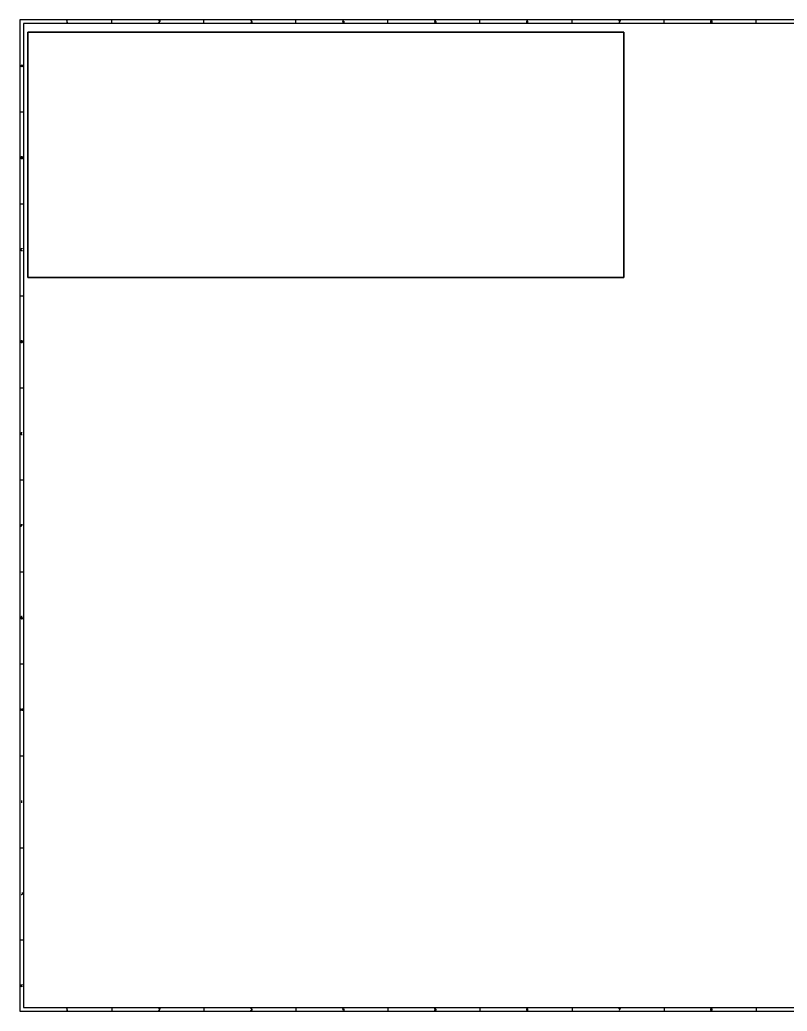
# Model space of a CAD drawing. Extents: x 0.4 to 33.6, y -21.6 to -0.4.
# Drawn here: x 0.39 to 16.81, y -21.61 to -0.39 of the extents above; entities that cross this region are included whole.
import ezdxf

# ---------------------------------------------------------------- set-up
doc = ezdxf.new("R2010")
doc.units = 0
doc.header["$MEASUREMENT"] = 0
doc.layers.add('BLACK', color=7, linetype='CONTINUOUS')

msp = doc.modelspace()

# ---------------------------------------------------------------- linework, layer by layer
at = {"layer": 'BLACK', "linetype": 'CONTINUOUS'}
for p, q in [((0.393701, -0.393701), (0.393701, -21.6063)), ((33.6063, -0.393701), (0.393701, -0.393701)), ((1.39553, -0.417229), (1.39065, -0.419666)), ((1.4004, -0.412355), (1.39553, -0.417229)), ((1.40528, -0.405043), (1.4004, -0.412355)), ((1.40528, -0.456224), (1.40528, -0.405043)), ((2.3622, -0.472441), (2.3622, -0.393701)), ((3.35916, -0.409917), (3.3616, -0.40748)), ((3.3616, -0.40748), (3.36647, -0.405043)), ((3.36647, -0.405043), (3.37866, -0.405043)), ((3.37866, -0.405043), (3.38353, -0.40748)), ((3.38353, -0.40748), (3.38597, -0.409917)), ((3.38597, -0.409917), (3.3884, -0.414792)), ((3.3884, -0.419666), (3.38597, -0.426978)), ((3.3884, -0.414792), (3.3884, -0.419666)), ((4.33071, -0.472441), (4.33071, -0.393701)), ((5.32522, -0.405043), (5.35691, -0.405043)), ((5.35691, -0.405043), (5.33985, -0.424541)), ((6.29921, -0.472441), (6.29921, -0.393701)), ((7.30835, -0.402606), (7.29617, -0.439164)), ((7.32054, -0.422103), (7.32054, -0.456224)), ((8.26772, -0.472441), (8.26772, -0.393701)), ((9.26711, -0.405043), (9.26467, -0.429415)), ((9.29148, -0.405043), (9.26711, -0.405043)), ((10.2362, -0.472441), (10.2362, -0.393701)), ((11.2356, -0.417229), (11.2332, -0.426978)), ((11.2405, -0.409917), (11.2356, -0.417229)), ((11.2429, -0.40748), (11.2405, -0.409917)), ((11.2478, -0.405043), (11.2429, -0.40748)), ((11.2575, -0.405043), (11.2478, -0.405043)), ((12.2047, -0.472441), (12.2047, -0.393701)), ((13.1992, -0.405043), (13.2334, -0.405043)), ((13.2334, -0.405043), (13.2114, -0.456224)), ((14.1732, -0.472441), (14.1732, -0.393701)), ((15.1702, -0.414792), (15.1726, -0.409917)), ((15.1702, -0.417229), (15.1702, -0.414792)), ((15.1726, -0.422103), (15.1702, -0.417229)), ((15.1726, -0.409917), (15.1751, -0.40748)), ((15.1751, -0.424541), (15.1726, -0.422103)), ((15.1751, -0.40748), (15.1799, -0.405043)), ((15.1799, -0.405043), (15.1897, -0.405043)), ((15.1897, -0.405043), (15.1946, -0.40748)), ((15.1946, -0.40748), (15.197, -0.409917)), ((15.197, -0.422103), (15.1946, -0.424541)), ((15.197, -0.409917), (15.1994, -0.414792)), ((15.1994, -0.417229), (15.197, -0.422103)), ((15.1994, -0.414792), (15.1994, -0.417229)), ((16.1417, -0.472441), (16.1417, -0.393701)), ((0.472441, -0.472441), (0.472441, -21.5276)), ((33.5276, -0.472441), (0.472441, -0.472441)), ((1.4199, -0.456224), (1.39065, -0.456224)), ((3.38597, -0.426978), (3.35672, -0.456224)), ((3.35672, -0.456224), (3.3884, -0.456224)), ((5.32766, -0.453787), (5.32522, -0.45135)), ((5.33254, -0.456224), (5.32766, -0.453787)), ((5.34716, -0.456224), (5.33254, -0.456224)), ((5.33985, -0.424541), (5.34716, -0.424541)), ((5.34716, -0.424541), (5.35203, -0.426978)), ((5.35203, -0.453787), (5.34716, -0.456224)), ((5.35203, -0.426978), (5.35447, -0.429415)), ((5.35447, -0.45135), (5.35203, -0.453787)), ((5.35447, -0.429415), (5.35691, -0.434289)), ((5.35691, -0.446475), (5.35447, -0.45135)), ((5.35691, -0.434289), (5.35691, -0.446475)), ((7.29617, -0.439164), (7.32785, -0.439164)), ((9.26467, -0.429415), (9.26711, -0.426978)), ((9.26711, -0.453787), (9.26467, -0.45135)), ((9.26711, -0.426978), (9.27198, -0.424541)), ((9.27198, -0.456224), (9.26711, -0.453787)), ((9.27198, -0.424541), (9.28417, -0.424541)), ((9.28417, -0.456224), (9.27198, -0.456224)), ((9.28417, -0.424541), (9.28904, -0.426978)), ((9.28904, -0.453787), (9.28417, -0.456224)), ((9.28904, -0.426978), (9.29148, -0.429415)), ((9.29148, -0.45135), (9.28904, -0.453787)), ((9.29148, -0.429415), (9.29392, -0.434289)), ((9.29392, -0.446475), (9.29148, -0.45135)), ((9.29392, -0.434289), (9.29392, -0.446475)), ((11.2332, -0.426978), (11.2332, -0.446475)), ((11.2356, -0.429415), (11.2332, -0.434289)), ((11.2332, -0.446475), (11.2356, -0.45135)), ((11.238, -0.426978), (11.2356, -0.429415)), ((11.2356, -0.45135), (11.238, -0.453787)), ((11.2429, -0.424541), (11.238, -0.426978)), ((11.238, -0.453787), (11.2429, -0.456224)), ((11.2527, -0.424541), (11.2429, -0.424541)), ((11.2429, -0.456224), (11.2527, -0.456224)), ((11.2575, -0.426978), (11.2527, -0.424541)), ((11.2527, -0.456224), (11.2575, -0.453787)), ((11.26, -0.429415), (11.2575, -0.426978)), ((11.2575, -0.453787), (11.26, -0.45135)), ((11.2624, -0.434289), (11.26, -0.429415)), ((11.26, -0.45135), (11.2624, -0.446475)), ((11.2624, -0.446475), (11.2624, -0.434289)), ((15.1726, -0.431852), (15.1702, -0.436727)), ((15.1702, -0.436727), (15.1702, -0.446475)), ((15.1702, -0.446475), (15.1726, -0.45135)), ((15.1751, -0.429415), (15.1726, -0.431852)), ((15.1726, -0.45135), (15.1751, -0.453787)), ((15.1799, -0.426978), (15.1751, -0.424541)), ((15.1799, -0.426978), (15.1751, -0.429415)), ((15.1751, -0.453787), (15.1799, -0.456224)), ((15.1897, -0.426978), (15.1799, -0.426978)), ((15.1799, -0.456224), (15.1897, -0.456224)), ((15.1946, -0.424541), (15.1897, -0.426978)), ((15.1946, -0.429415), (15.1897, -0.426978)), ((15.1897, -0.456224), (15.1946, -0.453787)), ((15.197, -0.431852), (15.1946, -0.429415)), ((15.1946, -0.453787), (15.197, -0.45135)), ((15.1994, -0.436727), (15.197, -0.431852)), ((15.197, -0.45135), (15.1994, -0.446475)), ((15.1994, -0.446475), (15.1994, -0.436727)), ((0.561511, -0.65625), (0.56153, -0.656057)), ((0.561516, -0.656298), (0.561511, -0.65625)), ((0.561516, -0.749952), (0.561516, -0.656298)), ((0.561516, -5.9062), (0.561516, -0.749952)), ((0.561516, -0.749952), (0.561516, -0.749952)), ((0.56153, -0.656057), (0.561586, -0.655872)), ((0.561586, -0.655872), (0.561678, -0.655701)), ((0.561678, -0.655701), (0.561801, -0.655551)), ((0.561801, -0.655551), (0.561951, -0.655428)), ((0.561951, -0.655428), (0.562122, -0.655336)), ((0.562122, -0.655336), (0.562307, -0.65528)), ((0.562307, -0.65528), (0.562452, -0.655266)), ((0.562452, -0.655266), (0.5625, -0.655261)), ((0.5625, -0.655261), (0.562548, -0.655266)), ((0.562548, -0.655266), (13.3125, -0.655266)), ((13.3115, -0.657234), (0.563484, -0.657234)), ((0.563484, -0.657234), (0.563484, -5.90527)), ((13.3115, -5.90527), (13.3115, -0.657234)), ((13.3125, -0.655266), (13.3125, -0.655261)), ((13.3125, -0.655261), (13.3125, -0.655266)), ((13.3125, -0.655266), (13.3127, -0.65528)), ((13.3127, -0.65528), (13.3129, -0.655336)), ((13.3129, -0.655336), (13.313, -0.655428)), ((13.313, -0.655428), (13.3132, -0.655551)), ((13.3132, -0.655551), (13.3133, -0.655701)), ((13.3133, -0.655701), (13.3134, -0.655872)), ((13.3134, -0.655872), (13.3135, -0.656057)), ((13.3135, -0.656057), (13.3135, -0.65625)), ((13.3135, -0.65625), (13.3135, -0.656298)), ((13.3135, -0.656298), (13.3135, -5.9062)), ((0.41601, -1.40111), (0.433071, -1.34993)), ((0.420885, -1.38648), (0.445257, -1.38648)), ((0.433071, -1.34993), (0.450131, -1.40111)), ((0.393701, -2.3622), (0.472441, -2.3622)), ((0.419666, -3.36961), (0.419666, -3.31843)), ((0.419666, -3.31843), (0.436727, -3.31843)), ((0.436727, -3.3428), (0.419666, -3.3428)), ((0.439164, -3.36961), (0.419666, -3.36961)), ((0.436727, -3.31843), (0.441601, -3.32087)), ((0.441601, -3.34036), (0.436727, -3.3428)), ((0.436727, -3.3428), (0.444038, -3.34524)), ((0.444038, -3.36717), (0.439164, -3.36961)), ((0.441601, -3.32087), (0.444038, -3.3233)), ((0.444038, -3.33793), (0.441601, -3.34036)), ((0.444038, -3.3233), (0.446475, -3.32818)), ((0.446475, -3.33305), (0.444038, -3.33793)), ((0.444038, -3.34524), (0.446475, -3.34768)), ((0.446475, -3.36474), (0.444038, -3.36717)), ((0.446475, -3.32818), (0.446475, -3.33305)), ((0.446475, -3.34768), (0.448913, -3.35255)), ((0.448913, -3.35986), (0.446475, -3.36474)), ((0.448913, -3.35255), (0.448913, -3.35986)), ((0.393701, -4.33071), (0.472441, -4.33071)), ((0.417229, -5.30887), (0.419666, -5.29912)), ((0.419666, -5.29912), (0.422103, -5.29424)), ((0.422103, -5.29424), (0.426978, -5.28937)), ((0.426978, -5.28937), (0.434289, -5.28693)), ((0.434289, -5.28693), (0.439164, -5.28693)), ((0.439164, -5.28693), (0.446475, -5.28937)), ((0.446475, -5.28937), (0.448913, -5.29181)), ((0.417229, -5.31618), (0.417229, -5.30887)), ((0.419666, -5.32593), (0.417229, -5.31618)), ((0.422103, -5.3308), (0.419666, -5.32593)), ((0.426978, -5.33568), (0.422103, -5.3308)), ((0.434289, -5.33811), (0.426978, -5.33568)), ((0.439164, -5.33811), (0.434289, -5.33811)), ((0.446475, -5.33568), (0.439164, -5.33811)), ((0.448913, -5.33324), (0.446475, -5.33568)), ((0.561511, -5.90625), (0.561516, -5.9062)), ((0.56153, -5.90644), (0.561511, -5.90625)), ((0.561586, -5.90663), (0.56153, -5.90644)), ((0.561678, -5.9068), (0.561586, -5.90663)), ((0.561801, -5.90695), (0.561678, -5.9068)), ((0.561951, -5.90707), (0.561801, -5.90695)), ((0.562122, -5.90716), (0.561951, -5.90707)), ((0.562307, -5.90722), (0.562122, -5.90716)), ((0.562452, -5.90723), (0.562307, -5.90722)), ((0.5625, -5.90724), (0.562452, -5.90723)), ((0.562452, -5.90723), (0.562452, -5.90723)), ((0.562548, -5.90723), (0.5625, -5.90724)), ((13.3125, -5.90723), (0.562548, -5.90723)), ((0.563484, -5.90527), (13.3115, -5.90527)), ((13.3127, -5.90722), (13.3125, -5.90723)), ((13.3125, -5.90723), (13.3125, -5.90723)), ((13.3125, -5.90723), (13.3125, -5.90724)), ((13.3125, -5.90724), (13.3125, -5.90723)), ((13.3129, -5.90716), (13.3127, -5.90722)), ((13.313, -5.90707), (13.3129, -5.90716)), ((13.3132, -5.90695), (13.313, -5.90707)), ((13.3133, -5.9068), (13.3132, -5.90695)), ((13.3134, -5.90663), (13.3133, -5.9068)), ((13.3135, -5.90644), (13.3134, -5.90663)), ((13.3135, -5.9062), (13.3135, -5.90625)), ((13.3135, -5.90625), (13.3135, -5.90644)), ((0.393701, -6.29921), (0.472441, -6.29921)), ((0.419666, -7.30662), (0.419666, -7.25544)), ((0.419666, -7.25544), (0.431852, -7.25544)), ((0.431852, -7.30662), (0.419666, -7.30662)), ((0.431852, -7.25544), (0.439164, -7.25787)), ((0.439164, -7.30418), (0.431852, -7.30662)), ((0.439164, -7.25787), (0.444038, -7.26275)), ((0.444038, -7.29931), (0.439164, -7.30418)), ((0.444038, -7.26275), (0.446475, -7.26762)), ((0.446475, -7.29443), (0.444038, -7.29931)), ((0.446475, -7.26762), (0.448913, -7.27737)), ((0.448913, -7.28468), (0.446475, -7.29443)), ((0.448913, -7.27737), (0.448913, -7.28468)), ((0.393701, -8.26772), (0.472441, -8.26772)), ((0.422103, -9.27512), (0.422103, -9.22394)), ((0.422103, -9.22394), (0.446475, -9.22394)), ((0.422103, -9.24831), (0.439164, -9.24831)), ((0.446475, -9.27512), (0.422103, -9.27512)), ((0.393701, -10.2362), (0.472441, -10.2362)), ((0.423322, -11.2436), (0.423322, -11.1924)), ((0.423322, -11.1924), (0.447694, -11.1924)), ((0.440382, -11.2168), (0.423322, -11.2168)), ((0.393701, -12.2047), (0.472441, -12.2047)), ((0.419666, -13.1731), (0.417229, -13.1829)), ((0.417229, -13.1829), (0.417229, -13.1902)), ((0.417229, -13.1902), (0.419666, -13.1999)), ((0.422103, -13.1683), (0.419666, -13.1731)), ((0.419666, -13.1999), (0.422103, -13.2048)), ((0.426978, -13.1634), (0.422103, -13.1683)), ((0.422103, -13.2048), (0.426978, -13.2097)), ((0.434289, -13.1609), (0.426978, -13.1634)), ((0.426978, -13.2097), (0.434289, -13.2121)), ((0.441601, -13.1609), (0.434289, -13.1609)), ((0.434289, -13.2121), (0.439164, -13.2121)), ((0.448913, -13.1902), (0.439164, -13.1902)), ((0.439164, -13.2121), (0.446475, -13.2097)), ((0.446475, -13.1634), (0.441601, -13.1609)), ((0.446475, -13.2097), (0.448913, -13.2073)), ((0.448913, -13.2073), (0.448913, -13.1902)), ((0.393701, -14.1732), (0.472441, -14.1732)), ((0.418448, -15.1806), (0.418448, -15.1295)), ((0.418448, -15.1538), (0.447694, -15.1538)), ((0.447694, -15.1806), (0.447694, -15.1295)), ((0.393701, -16.1417), (0.472441, -16.1417)), ((0.433071, -17.1491), (0.433071, -17.098)), ((0.393701, -18.1102), (0.472441, -18.1102)), ((0.440382, -19.0665), (0.440382, -19.103)), ((0.425759, -19.1176), (0.420885, -19.1176)), ((0.433071, -19.1152), (0.425759, -19.1176)), ((0.437945, -19.1103), (0.433071, -19.1152)), ((0.440382, -19.103), (0.437945, -19.1103)), ((0.393701, -20.0787), (0.472441, -20.0787)), ((0.419666, -21.0861), (0.419666, -21.035)), ((0.448913, -21.035), (0.419666, -21.0642)), ((0.448913, -21.0861), (0.426978, -21.0569)), ((0.393701, -21.6063), (33.6063, -21.6063)), ((0.472441, -21.5276), (33.5276, -21.5276)), ((1.39553, -21.5511), (1.39065, -21.5535)), ((1.4199, -21.5901), (1.39065, -21.5901)), ((1.4004, -21.5462), (1.39553, -21.5511)), ((1.40528, -21.5389), (1.4004, -21.5462)), ((1.40528, -21.5901), (1.40528, -21.5389)), ((2.3622, -21.5276), (2.3622, -21.6063)), ((3.38597, -21.5608), (3.35672, -21.5901)), ((3.35672, -21.5901), (3.3884, -21.5901)), ((3.35916, -21.5438), (3.3616, -21.5413)), ((3.3616, -21.5413), (3.36647, -21.5389)), ((3.36647, -21.5389), (3.37866, -21.5389)), ((3.37866, -21.5389), (3.38353, -21.5413)), ((3.38353, -21.5413), (3.38597, -21.5438)), ((3.38597, -21.5438), (3.3884, -21.5487)), ((3.3884, -21.5535), (3.38597, -21.5608)), ((3.3884, -21.5487), (3.3884, -21.5535)), ((4.33071, -21.5276), (4.33071, -21.6063)), ((5.32522, -21.5389), (5.35691, -21.5389)), ((5.32766, -21.5876), (5.32522, -21.5852)), ((5.33254, -21.5901), (5.32766, -21.5876)), ((5.34716, -21.5901), (5.33254, -21.5901)), ((5.35691, -21.5389), (5.33985, -21.5584)), ((5.33985, -21.5584), (5.34716, -21.5584)), ((5.34716, -21.5584), (5.35203, -21.5608)), ((5.35203, -21.5876), (5.34716, -21.5901)), ((5.35203, -21.5608), (5.35447, -21.5633)), ((5.35447, -21.5852), (5.35203, -21.5876)), ((5.35447, -21.5633), (5.35691, -21.5681)), ((5.35691, -21.5803), (5.35447, -21.5852)), ((5.35691, -21.5681), (5.35691, -21.5803)), ((6.29921, -21.5276), (6.29921, -21.6063)), ((7.30835, -21.5365), (7.29617, -21.573)), ((7.29617, -21.573), (7.32785, -21.573)), ((7.32054, -21.556), (7.32054, -21.5901)), ((8.26772, -21.5276), (8.26772, -21.6063)), ((9.26711, -21.5389), (9.26467, -21.5633)), ((9.26467, -21.5633), (9.26711, -21.5608)), ((9.26711, -21.5876), (9.26467, -21.5852)), ((9.29148, -21.5389), (9.26711, -21.5389)), ((9.26711, -21.5608), (9.27198, -21.5584)), ((9.27198, -21.5901), (9.26711, -21.5876)), ((9.27198, -21.5584), (9.28417, -21.5584)), ((9.28417, -21.5901), (9.27198, -21.5901)), ((9.28417, -21.5584), (9.28904, -21.5608)), ((9.28904, -21.5876), (9.28417, -21.5901)), ((9.28904, -21.5608), (9.29148, -21.5633)), ((9.29148, -21.5852), (9.28904, -21.5876)), ((9.29148, -21.5633), (9.29392, -21.5681)), ((9.29392, -21.5803), (9.29148, -21.5852)), ((9.29392, -21.5681), (9.29392, -21.5803)), ((10.2362, -21.5276), (10.2362, -21.6063)), ((11.2356, -21.5511), (11.2332, -21.5608)), ((11.2332, -21.5608), (11.2332, -21.5803)), ((11.2356, -21.5633), (11.2332, -21.5681)), ((11.2332, -21.5803), (11.2356, -21.5852)), ((11.2405, -21.5438), (11.2356, -21.5511)), ((11.238, -21.5608), (11.2356, -21.5633)), ((11.2356, -21.5852), (11.238, -21.5876)), ((11.2429, -21.5584), (11.238, -21.5608)), ((11.238, -21.5876), (11.2429, -21.5901)), ((11.2429, -21.5413), (11.2405, -21.5438)), ((11.2478, -21.5389), (11.2429, -21.5413)), ((11.2527, -21.5584), (11.2429, -21.5584)), ((11.2429, -21.5901), (11.2527, -21.5901)), ((11.2575, -21.5389), (11.2478, -21.5389)), ((11.2575, -21.5608), (11.2527, -21.5584)), ((11.2527, -21.5901), (11.2575, -21.5876)), ((11.26, -21.5633), (11.2575, -21.5608)), ((11.2575, -21.5876), (11.26, -21.5852)), ((11.2624, -21.5681), (11.26, -21.5633)), ((11.26, -21.5852), (11.2624, -21.5803)), ((11.2624, -21.5803), (11.2624, -21.5681)), ((12.2047, -21.5276), (12.2047, -21.6063)), ((13.1992, -21.5389), (13.2334, -21.5389)), ((13.2334, -21.5389), (13.2114, -21.5901)), ((14.1732, -21.5276), (14.1732, -21.6063)), ((15.1702, -21.5487), (15.1726, -21.5438)), ((15.1702, -21.5511), (15.1702, -21.5487)), ((15.1726, -21.556), (15.1702, -21.5511)), ((15.1726, -21.5657), (15.1702, -21.5706)), ((15.1702, -21.5706), (15.1702, -21.5803)), ((15.1702, -21.5803), (15.1726, -21.5852)), ((15.1726, -21.5438), (15.1751, -21.5413)), ((15.1751, -21.5584), (15.1726, -21.556)), ((15.1751, -21.5633), (15.1726, -21.5657)), ((15.1726, -21.5852), (15.1751, -21.5876)), ((15.1751, -21.5413), (15.1799, -21.5389)), ((15.1799, -21.5608), (15.1751, -21.5584)), ((15.1799, -21.5608), (15.1751, -21.5633)), ((15.1751, -21.5876), (15.1799, -21.5901)), ((15.1799, -21.5389), (15.1897, -21.5389)), ((15.1897, -21.5608), (15.1799, -21.5608)), ((15.1799, -21.5901), (15.1897, -21.5901)), ((15.1897, -21.5389), (15.1946, -21.5413)), ((15.1946, -21.5584), (15.1897, -21.5608)), ((15.1946, -21.5633), (15.1897, -21.5608)), ((15.1897, -21.5901), (15.1946, -21.5876)), ((15.1946, -21.5413), (15.197, -21.5438)), ((15.197, -21.556), (15.1946, -21.5584)), ((15.197, -21.5657), (15.1946, -21.5633)), ((15.1946, -21.5876), (15.197, -21.5852)), ((15.197, -21.5438), (15.1994, -21.5487)), ((15.1994, -21.5511), (15.197, -21.556)), ((15.1994, -21.5706), (15.197, -21.5657)), ((15.197, -21.5852), (15.1994, -21.5803)), ((15.1994, -21.5487), (15.1994, -21.5511)), ((15.1994, -21.5803), (15.1994, -21.5706)), ((16.1417, -21.5276), (16.1417, -21.6063))]:
    msp.add_line(p, q, dxfattribs=at)

doc.saveas('drawing.dxf')
